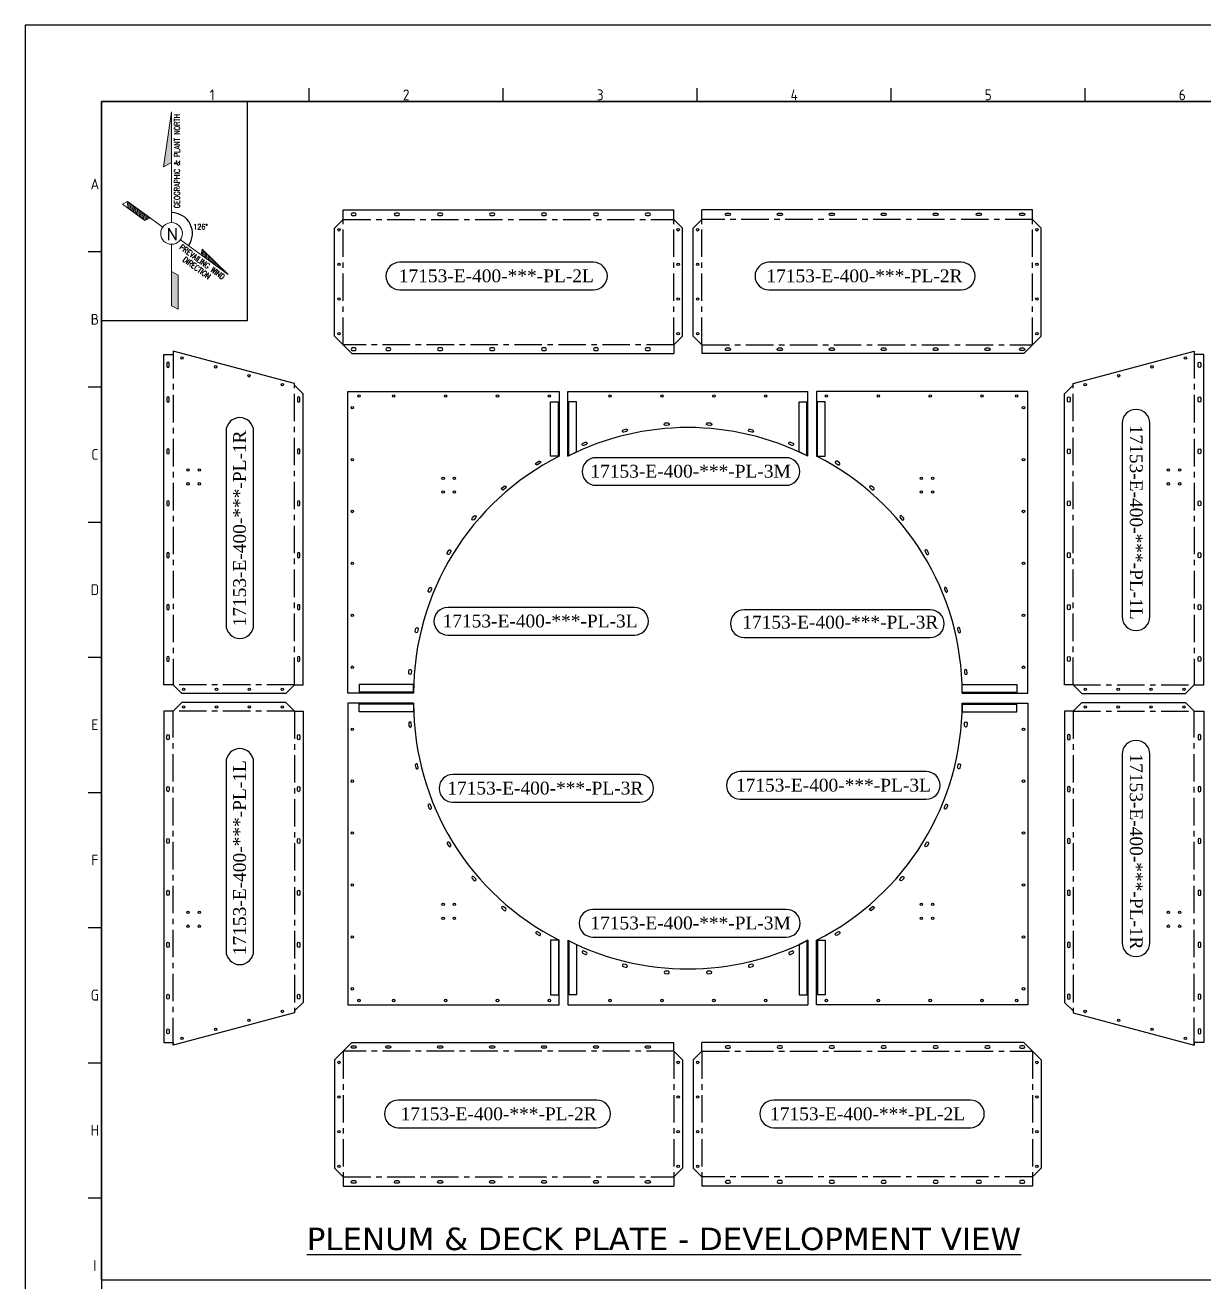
# Model space of a CAD drawing. Header units: millimetres. Extents: x 517777 to 536338, y -327622 to -292910.
# Drawn here: x 517777 to 524593, y -300178 to -292910 of the extents above; entities that cross this region are included whole.
import ezdxf
from ezdxf.enums import TextEntityAlignment as Align

# ---------------------------------------------------------------- set-up
doc = ezdxf.new("R2010")
doc.units = ezdxf.units.MM
doc.linetypes.add('CENTER', pattern=[50.8, 31.75, -6.35, 6.35, -6.35])
for name, color, linetype in [('2', 3, 'CENTER'), ('3-TEXT', 7, 'Continuous'), ('5', 8, 'Continuous'), ('Border', 7, 'Continuous'), ('CADRE', 5, 'Continuous'), ('Comment', 1, 'Continuous'), ('xref-1$0$FILL', 1, 'Continuous')]:
    doc.layers.add(name, color=color, linetype=linetype)
doc.styles.add('ISO Proportional', font='isocp.shx')
doc.styles.add('ROMANS', font='ROMANS.shx', dxfattribs={"width": 0.9})
doc.styles.add('ROMANT', font='romant', dxfattribs={"height": 400})
doc.styles.add('style7', font='times.ttf', dxfattribs={"height": 24})
doc.styles.add('ver', font='verdana.ttf')

# ---------------------------------------------------------------- blocks, each defined once
blk = doc.blocks.new('KADR')
at = {"layer": 'CADRE', "color": 2}
for p, q in [((222188.2, 8136.1), (222188.2, 8233.3)), ((223583.6, 8136.1), (223583.6, 8233.3)), ((224978.9, 8136.1), (224978.9, 8233.3)), ((226374.3, 8136.1), (226374.3, 8233.3)), ((227769.7, 8136.1), (227769.7, 8233.3)), ((220598.3, 7056.8), (220695.6, 7056.8)), ((220598.3, 6084.4), (220695.6, 6084.4)), ((220598.3, 5112), (220695.6, 5112)), ((220598.3, 4139.6), (220695.6, 4139.6)), ((220598.3, 3167.2), (220695.6, 3167.2)), ((220598.3, 2194.8), (220695.6, 2194.8)), ((220598.3, 1222.5), (220695.6, 1222.5)), ((220598.3, 250.1), (220695.6, 250.1))]:
    blk.add_line(p, q, dxfattribs=at)
at = {"layer": 'CADRE', "color": 1}
blk.add_lwpolyline([(220145.5, -7651), (243248.6, -7651), (243248.6, 8686.2), (220145.5, 8686.2)], close=True, dxfattribs=at)
at = {"layer": 'CADRE'}
blk.add_lwpolyline([(220695.6, -7100.9), (242698.5, -7100.9), (242698.5, 8136.1), (220695.6, 8136.1)], close=True, dxfattribs=at)
at = {"layer": 'CADRE', "color": 2, "style": 'ISO Proportional'}
for s, p in [('1', (221490.5, 8184.7)), ('2', (222885.9, 8184.7)), ('3', (224281.2, 8184.7)), ('4', (225676.6, 8184.7)), ('5', (227072, 8184.7)), ('6', (228467.4, 8184.7)), ('A', (220647, 7543)), ('B', (220647, 6570.6)), ('C', (220647, 5598.2)), ('D', (220647, 4625.8)), ('E', (220647, 3653.4)), ('F', (220647, 2681)), ('G', (220647, 1708.6)), ('H', (220647, 736.3)), ('I', (220647, -236.1))]:
    blk.add_text(s, height=77.8, dxfattribs=at).set_placement(p, align=Align.MIDDLE)
blk = doc.blocks.new('EREFF')
at = {"layer": 'Border'}
for points in [[(518903, -288110), (518737, -289245), (518904, -289156)], [(519037, -291479), (518903, -291408), (518903, -292113), (519037, -292183)]]:
    blk.add_hatch(color=1, dxfattribs=at).paths.add_polyline_path(points)
at = {"layer": 'Border', "color": 1, "linetype": 'Continuous', "lineweight": 0}
for p, q in [((518737, -289245), (518903, -288110)), ((518903, -289156), (518736, -289245)), ((518903, -291408), (519037, -291479)), ((519037, -291479), (519037, -292183)), ((519037, -292183), (518903, -292113))]:
    blk.add_line(p, q, dxfattribs=at)
at = {"layer": 'Border', "color": 3, "linetype": 'Continuous', "lineweight": 0}
for p, q in [((518903, -290398), (518903, -288110)), ((517888, -290018), (517997, -289964)), ((517888, -290018), (517997, -289964)), ((518350, -290354), (517888, -290018)), ((518350, -290354), (517888, -290018)), ((517986, -289970), (518007, -290105)), ((517997, -289964), (518722, -290490)), ((517997, -289964), (518459, -290299)), ((518013, -289976), (518037, -290127)), ((518043, -289997), (518067, -290148)), ((518073, -290019), (518097, -290170)), ((518103, -290040), (518126, -290191)), ((518132, -290062), (518156, -290213)), ((518162, -290084), (518186, -290235)), ((518192, -290105), (518216, -290256)), ((518221, -290127), (518245, -290278)), ((518251, -290148), (518275, -290299)), ((518281, -290170), (518305, -290321)), ((518311, -290192), (518334, -290343)), ((518340, -290213), (518362, -290348)), ((518459, -290299), (518350, -290354)), ((518459, -290299), (518350, -290354)), ((518370, -290235), (518386, -290336)), ((518400, -290256), (518410, -290324)), ((518429, -290278), (518435, -290311)), ((518459, -290299), (518459, -290299)), ((518903, -292113), (518903, -290846)), ((519084, -290753), (520068, -291468)), ((519536, -290948), (519513, -291065)), ((519532, -290971), (519551, -291093)), ((519536, -290948), (520068, -291468)), ((520068, -291468), (519536, -290948)), ((519558, -290969), (519581, -291114)), ((519514, -291066), (520068, -291468)), ((519517, -291046), (519521, -291071)), ((519589, -291000), (519611, -291136)), ((519620, -291030), (519640, -291158)), ((519651, -291061), (519670, -291179)), ((519682, -291091), (519700, -291201)), ((519714, -291122), (519730, -291222)), ((519745, -291152), (519759, -291244)), ((519776, -291182), (519789, -291266)), ((519807, -291213), (519819, -291287)), ((519838, -291243), (519848, -291309)), ((518903, -291408), (519037, -291479)), ((519037, -291479), (519037, -292183)), ((519869, -291274), (519878, -291330)), ((519900, -291304), (519908, -291352)), ((519931, -291335), (519938, -291374)), ((519963, -291365), (519967, -291395)), ((519994, -291396), (519997, -291417)), ((520025, -291426), (520027, -291438)), ((520056, -291456), (520056, -291460)), ((519037, -292183), (518903, -292113))]:
    blk.add_line(p, q, dxfattribs=at)
blk.add_ellipse((518903, -290622), major_axis=(-158, -158), ratio=1, start_param=3.926991, end_param=10.210176, dxfattribs=at)
at = {"layer": 'xref-1$0$FILL', "color": 2, "ltscale": 10}
blk.add_arc((518903, -290622), 431, 323.9925, 90, dxfattribs=at)
at = {"layer": 'Border', "color": 2, "style": 'ROMANS', "width": 0.8}
for s, height, rotation, p in [('GEOGRAPHIC & PLANT NORTH', 115.62, 90, (519017, -289127)), ('PREVAILING WIND', 115.62, 324, (519535, -291210)), ('DIRECTION', 115.6, 324, (519423, -291332))]:
    blk.add_text(s, height=height, rotation=rotation, dxfattribs=at).set_placement(p, align=Align.MIDDLE)
blk.add_text('126%%D', height=115.6, dxfattribs=at).set_placement((519501, -290485), align=Align.MIDDLE)
at = {"layer": 'Border', "color": 3, "linetype": 'Continuous', "lineweight": 0, "style": 'ROMANT'}
blk.add_text('N', height=246, rotation=180.0332, dxfattribs=at).set_placement((519038, -290512))

msp = doc.modelspace()

# ---------------------------------------------------------------- linework, layer by layer
for points in [[(519683.36, -294009.32, 1), (519683.36, -293995.32), (519667.36, -293995.32, 1), (519667.36, -294009.32)], [(519933.36, -294009.32, 1), (519933.36, -293995.32), (519917.36, -293995.32, 1), (519917.36, -294009.32)], [(520183.36, -294009.32, 1), (520183.36, -293995.32), (520167.36, -293995.32, 1), (520167.36, -294009.32)], [(520483.36, -294009.32, 1), (520483.36, -293995.32), (520467.36, -293995.32, 1), (520467.36, -294009.32)], [(520783.36, -294009.32, 1), (520783.36, -293995.32), (520767.36, -293995.32, 1), (520767.36, -294009.32)], [(521083.36, -294009.32, 1), (521083.36, -293995.32), (521067.36, -293995.32, 1), (521067.36, -294009.32)], [(521383.36, -294009.32, 1), (521383.36, -293995.32), (521367.36, -293995.32, 1), (521367.36, -294009.32)], [(521829.92, -294009.32, -1), (521829.92, -293995.32), (521845.92, -293995.32, -1), (521845.92, -294009.32)], [(522129.92, -294009.32, -1), (522129.92, -293995.32), (522145.92, -293995.32, -1), (522145.92, -294009.32)], [(522429.92, -294009.32, -1), (522429.92, -293995.32), (522445.92, -293995.32, -1), (522445.92, -294009.32)], [(522729.92, -294009.32, -1), (522729.92, -293995.32), (522745.92, -293995.32, -1), (522745.92, -294009.32)], [(523029.92, -294009.32, -1), (523029.92, -293995.32), (523045.92, -293995.32, -1), (523045.92, -294009.32)], [(523279.92, -294009.32, -1), (523279.92, -293995.32), (523295.92, -293995.32, -1), (523295.92, -294009.32)], [(523529.92, -294009.32, -1), (523529.92, -293995.32), (523545.92, -293995.32, -1), (523545.92, -294009.32)], [(519683.36, -294789.32, 1), (519683.36, -294775.32), (519667.36, -294775.32, 1), (519667.36, -294789.32)], [(519883.36, -294789.32, 1), (519883.36, -294775.32), (519867.36, -294775.32, 1), (519867.36, -294789.32)], [(520183.36, -294789.32, 1), (520183.36, -294775.32), (520167.36, -294775.32, 1), (520167.36, -294789.32)], [(520483.36, -294789.32, 1), (520483.36, -294775.32), (520467.36, -294775.32, 1), (520467.36, -294789.32)], [(520783.36, -294789.32, 1), (520783.36, -294775.32), (520767.36, -294775.32, 1), (520767.36, -294789.32)], [(521083.36, -294789.32, 1), (521083.36, -294775.32), (521067.36, -294775.32, 1), (521067.36, -294789.32)], [(521383.36, -294789.32, 1), (521383.36, -294775.32), (521367.36, -294775.32, 1), (521367.36, -294789.32)], [(521829.92, -294789.32, -1), (521829.92, -294775.32), (521845.92, -294775.32, -1), (521845.92, -294789.32)], [(522129.92, -294789.32, -1), (522129.92, -294775.32), (522145.92, -294775.32, -1), (522145.92, -294789.32)], [(522429.92, -294789.32, -1), (522429.92, -294775.32), (522445.92, -294775.32, -1), (522445.92, -294789.32)], [(522729.92, -294789.32, -1), (522729.92, -294775.32), (522745.92, -294775.32, -1), (522745.92, -294789.32)], [(523029.92, -294789.32, -1), (523029.92, -294775.32), (523045.92, -294775.32, -1), (523045.92, -294789.32)], [(523329.92, -294789.32, -1), (523329.92, -294775.32), (523345.92, -294775.32, -1), (523345.92, -294789.32)], [(523529.92, -294789.32, -1), (523529.92, -294775.32), (523545.92, -294775.32, -1), (523545.92, -294789.32)], [(518610.04, -294864.98, 1), (518596.04, -294864.98), (518596.04, -294880.98, 1), (518610.04, -294880.98)], [(524555.7, -294864.98, -1), (524569.7, -294864.98), (524569.7, -294880.98, -1), (524555.7, -294880.98)], [(518610.04, -295064.98, 1), (518596.04, -295064.98), (518596.04, -295080.98, 1), (518610.04, -295080.98)], [(519365.04, -295064.98, 1), (519351.04, -295064.98), (519351.04, -295080.98, 1), (519365.04, -295080.98)], [(523800.7, -295064.98, -1), (523814.7, -295064.98), (523814.7, -295080.98, -1), (523800.7, -295080.98)], [(524555.7, -295064.98, -1), (524569.7, -295064.98), (524569.7, -295080.98, -1), (524555.7, -295080.98)], [(521476.82, -295222.58, -1), (521475.72, -295208.62), (521491.67, -295207.37, -1), (521492.77, -295221.33)], [(521720.51, -295221.33, -1), (521721.61, -295207.37), (521737.56, -295208.62, -1), (521736.46, -295222.58)], [(521236.32, -295261.94, -1), (521233.05, -295248.33), (521248.61, -295244.6, -1), (521251.88, -295258.21)], [(521961.4, -295258.21, -1), (521964.67, -295244.6), (521980.23, -295248.33, -1), (521976.96, -295261.94)], [(518610.04, -295364.98, 1), (518596.04, -295364.98), (518596.04, -295380.98, 1), (518610.04, -295380.98)], [(519365.04, -295364.98, 1), (519351.04, -295364.98), (519351.04, -295380.98, 1), (519365.04, -295380.98)], [(521004.94, -295338.44, -1), (520999.58, -295325.51), (521014.36, -295319.39, -1), (521019.72, -295332.32)], [(522193.55, -295332.32, -1), (522198.91, -295319.39), (522213.69, -295325.51, -1), (522208.34, -295338.44)], [(523800.7, -295364.98, -1), (523814.7, -295364.98), (523814.7, -295380.98, -1), (523800.7, -295380.98)], [(524555.7, -295364.98, -1), (524569.7, -295364.98), (524569.7, -295380.98, -1), (524555.7, -295380.98)], [(520738.38, -295450.2, -1), (520731.06, -295438.26), (520744.7, -295429.9, -1), (520752.02, -295441.84)], [(522474.9, -295450.2, 1), (522482.22, -295438.26), (522468.57, -295429.9, 1), (522461.26, -295441.84)], [(520541.96, -295594.45, -1), (520532.87, -295583.81), (520545.04, -295573.41, -1), (520554.13, -295584.06)], [(522671.31, -295594.45, 1), (522680.41, -295583.81), (522668.24, -295573.41, 1), (522659.15, -295584.06)], [(518610.04, -295664.98, 1), (518596.04, -295664.98), (518596.04, -295680.98, 1), (518610.04, -295680.98)], [(519365.04, -295664.98, 1), (519351.04, -295664.98), (519351.04, -295680.98, 1), (519365.04, -295680.98)], [(523800.7, -295664.98, -1), (523814.7, -295664.98), (523814.7, -295680.98, -1), (523800.7, -295680.98)], [(524555.7, -295664.98, -1), (524569.7, -295664.98), (524569.7, -295680.98, -1), (524555.7, -295680.98)], [(520370.53, -295767.66, -1), (520359.89, -295758.56), (520370.28, -295746.4, -1), (520380.92, -295755.49)], [(522842.74, -295767.66, 1), (522853.39, -295758.56), (522843, -295746.4, 1), (522832.35, -295755.49)], [(518610.04, -295964.98, 1), (518596.04, -295964.98), (518596.04, -295980.98, 1), (518610.04, -295980.98)], [(519365.04, -295964.98, 1), (519351.04, -295964.98), (519351.04, -295980.98, 1), (519365.04, -295980.98)], [(520228.31, -295965.55, -1), (520216.37, -295958.23), (520224.73, -295944.59, -1), (520236.67, -295951.9)], [(522984.97, -295965.55, 1), (522996.91, -295958.23), (522988.55, -295944.59, 1), (522976.61, -295951.9)], [(523800.7, -295964.98, -1), (523814.7, -295964.98), (523814.7, -295980.98, -1), (523800.7, -295980.98)], [(524555.7, -295964.98, -1), (524569.7, -295964.98), (524569.7, -295980.98, -1), (524555.7, -295980.98)], [(520118.79, -296183.25, -1), (520105.86, -296177.89), (520111.98, -296163.11, -1), (520124.92, -296168.47)], [(523094.49, -296183.25, 1), (523107.42, -296177.89), (523101.3, -296163.11, 1), (523088.36, -296168.47)], [(518610.04, -296264.98, 1), (518596.04, -296264.98), (518596.04, -296280.98, 1), (518610.04, -296280.98)], [(519365.04, -296264.98, 1), (519351.04, -296264.98), (519351.04, -296280.98, 1), (519365.04, -296280.98)], [(523800.7, -296264.98, -1), (523814.7, -296264.98), (523814.7, -296280.98, -1), (523800.7, -296280.98)], [(524555.7, -296264.98, -1), (524569.7, -296264.98), (524569.7, -296280.98, -1), (524555.7, -296280.98)], [(520044.68, -296415.4, -1), (520031.07, -296412.14), (520034.8, -296396.58, -1), (520048.42, -296399.85)], [(523168.6, -296415.4, 1), (523182.21, -296412.14), (523178.47, -296396.58, 1), (523164.86, -296399.85)], [(518610.04, -296564.98, 1), (518596.04, -296564.98), (518596.04, -296580.98, 1), (518610.04, -296580.98)], [(519365.04, -296564.98, 1), (519351.04, -296564.98), (519351.04, -296580.98, 1), (519365.04, -296580.98)], [(523800.7, -296564.98, -1), (523814.7, -296564.98), (523814.7, -296580.98, -1), (523800.7, -296580.98)], [(524555.7, -296564.98, -1), (524569.7, -296564.98), (524569.7, -296580.98, -1), (524555.7, -296580.98)], [(520007.8, -296656.29, -1), (519993.84, -296655.2), (519995.1, -296639.25, -1), (520009.05, -296640.34)], [(523205.48, -296656.29, 1), (523219.44, -296655.2), (523218.18, -296639.25, 1), (523204.22, -296640.34)], [(520007.8, -296942.71, 1), (519993.84, -296943.81), (519995.1, -296959.76, 1), (520009.05, -296958.66)], [(523205.48, -296942.71, -1), (523219.44, -296943.81), (523218.18, -296959.76, -1), (523204.22, -296958.66)], [(518610.04, -297032.5, -1), (518596.04, -297032.5), (518596.04, -297016.5, -1), (518610.04, -297016.5)], [(519365.04, -297032.5, -1), (519351.04, -297032.5), (519351.04, -297016.5, -1), (519365.04, -297016.5)], [(523800.7, -297032.5, 1), (523814.7, -297032.5), (523814.7, -297016.5, 1), (523800.7, -297016.5)], [(524555.7, -297032.5, 1), (524569.7, -297032.5), (524569.7, -297016.5, 1), (524555.7, -297016.5)], [(520044.68, -297183.6, 1), (520031.07, -297186.87), (520034.8, -297202.43, 1), (520048.42, -297199.16)], [(523168.6, -297183.6, -1), (523182.21, -297186.87), (523178.47, -297202.43, -1), (523164.86, -297199.16)], [(518610.04, -297332.5, -1), (518596.04, -297332.5), (518596.04, -297316.5, -1), (518610.04, -297316.5)], [(519365.04, -297332.5, -1), (519351.04, -297332.5), (519351.04, -297316.5, -1), (519365.04, -297316.5)], [(523800.7, -297332.5, 1), (523814.7, -297332.5), (523814.7, -297316.5, 1), (523800.7, -297316.5)], [(524555.7, -297332.5, 1), (524569.7, -297332.5), (524569.7, -297316.5, 1), (524555.7, -297316.5)], [(520118.79, -297415.76, 1), (520105.86, -297421.12), (520111.98, -297435.9, 1), (520124.92, -297430.54)], [(523094.49, -297415.76, -1), (523107.42, -297421.12), (523101.3, -297435.9, -1), (523088.36, -297430.54)], [(518610.04, -297632.5, -1), (518596.04, -297632.5), (518596.04, -297616.5, -1), (518610.04, -297616.5)], [(519365.04, -297632.5, -1), (519351.04, -297632.5), (519351.04, -297616.5, -1), (519365.04, -297616.5)], [(520228.31, -297633.46, 1), (520216.37, -297640.78), (520224.73, -297654.42, 1), (520236.67, -297647.1)], [(522984.97, -297633.46, -1), (522996.91, -297640.78), (522988.55, -297654.42, -1), (522976.61, -297647.1)], [(523800.7, -297632.5, 1), (523814.7, -297632.5), (523814.7, -297616.5, 1), (523800.7, -297616.5)], [(524555.7, -297632.5, 1), (524569.7, -297632.5), (524569.7, -297616.5, 1), (524555.7, -297616.5)], [(520370.53, -297831.35, 1), (520359.89, -297840.44), (520370.28, -297852.61, 1), (520380.92, -297843.52)], [(522842.74, -297831.35, -1), (522853.39, -297840.44), (522843, -297852.61, -1), (522832.35, -297843.52)], [(518610.04, -297932.5, -1), (518596.04, -297932.5), (518596.04, -297916.5, -1), (518610.04, -297916.5)], [(519365.04, -297932.5, -1), (519351.04, -297932.5), (519351.04, -297916.5, -1), (519365.04, -297916.5)], [(523800.7, -297932.5, 1), (523814.7, -297932.5), (523814.7, -297916.5, 1), (523800.7, -297916.5)], [(524555.7, -297932.5, 1), (524569.7, -297932.5), (524569.7, -297916.5, 1), (524555.7, -297916.5)], [(520541.96, -298004.56, 1), (520532.87, -298015.2), (520545.04, -298025.59, 1), (520554.13, -298014.95)], [(522671.31, -298004.56, -1), (522680.41, -298015.2), (522668.24, -298025.59, -1), (522659.15, -298014.95)], [(520738.38, -298148.81, 1), (520731.06, -298160.75), (520744.7, -298169.11, 1), (520752.02, -298157.17)], [(522474.9, -298148.81, -1), (522482.22, -298160.75), (522468.57, -298169.11, -1), (522461.26, -298157.17)], [(518610.04, -298232.5, -1), (518596.04, -298232.5), (518596.04, -298216.5, -1), (518610.04, -298216.5)], [(519365.04, -298232.5, -1), (519351.04, -298232.5), (519351.04, -298216.5, -1), (519365.04, -298216.5)], [(523800.7, -298232.5, 1), (523814.7, -298232.5), (523814.7, -298216.5, 1), (523800.7, -298216.5)], [(524555.7, -298232.5, 1), (524569.7, -298232.5), (524569.7, -298216.5, 1), (524555.7, -298216.5)], [(521004.94, -298260.56, 1), (520999.58, -298273.5), (521014.36, -298279.62, 1), (521019.72, -298266.69)], [(522193.55, -298266.69, 1), (522198.91, -298279.62), (522213.69, -298273.5, 1), (522208.34, -298260.56)], [(521236.32, -298337.06, 1), (521233.05, -298350.68), (521248.61, -298354.41, 1), (521251.88, -298340.8)], [(521961.4, -298340.8, 1), (521964.67, -298354.41), (521980.23, -298350.68, 1), (521976.96, -298337.06)], [(521476.82, -298376.43, 1), (521475.72, -298390.38), (521491.67, -298391.64, 1), (521492.77, -298377.68)], [(521720.51, -298377.68, 1), (521721.61, -298391.64), (521737.56, -298390.38, 1), (521736.46, -298376.43)], [(518610.04, -298532.5, -1), (518596.04, -298532.5), (518596.04, -298516.5, -1), (518610.04, -298516.5)], [(519365.04, -298532.5, -1), (519351.04, -298532.5), (519351.04, -298516.5, -1), (519365.04, -298516.5)], [(523800.7, -298532.5, 1), (523814.7, -298532.5), (523814.7, -298516.5, 1), (523800.7, -298516.5)], [(524555.7, -298532.5, 1), (524569.7, -298532.5), (524569.7, -298516.5, 1), (524555.7, -298516.5)], [(518610.04, -298732.5, -1), (518596.04, -298732.5), (518596.04, -298716.5, -1), (518610.04, -298716.5)], [(524555.7, -298732.5, 1), (524569.7, -298732.5), (524569.7, -298716.5, 1), (524555.7, -298716.5)], [(519683.36, -298807.49, -1), (519683.36, -298821.49), (519667.36, -298821.49, -1), (519667.36, -298807.49)], [(519883.36, -298807.49, -1), (519883.36, -298821.49), (519867.36, -298821.49, -1), (519867.36, -298807.49)], [(520183.36, -298807.49, -1), (520183.36, -298821.49), (520167.36, -298821.49, -1), (520167.36, -298807.49)], [(520483.36, -298807.49, -1), (520483.36, -298821.49), (520467.36, -298821.49, -1), (520467.36, -298807.49)], [(520783.36, -298807.49, -1), (520783.36, -298821.49), (520767.36, -298821.49, -1), (520767.36, -298807.49)], [(521083.36, -298807.49, -1), (521083.36, -298821.49), (521067.36, -298821.49, -1), (521067.36, -298807.49)], [(521383.36, -298807.49, -1), (521383.36, -298821.49), (521367.36, -298821.49, -1), (521367.36, -298807.49)], [(521829.92, -298807.49, 1), (521829.92, -298821.49), (521845.92, -298821.49, 1), (521845.92, -298807.49)], [(522129.92, -298807.49, 1), (522129.92, -298821.49), (522145.92, -298821.49, 1), (522145.92, -298807.49)], [(522429.92, -298807.49, 1), (522429.92, -298821.49), (522445.92, -298821.49, 1), (522445.92, -298807.49)], [(522729.92, -298807.49, 1), (522729.92, -298821.49), (522745.92, -298821.49, 1), (522745.92, -298807.49)], [(523029.92, -298807.49, 1), (523029.92, -298821.49), (523045.92, -298821.49, 1), (523045.92, -298807.49)], [(523329.92, -298807.49, 1), (523329.92, -298821.49), (523345.92, -298821.49, 1), (523345.92, -298807.49)], [(523529.92, -298807.49, 1), (523529.92, -298821.49), (523545.92, -298821.49, 1), (523545.92, -298807.49)], [(519683.36, -299587.49, -1), (519683.36, -299601.49), (519667.36, -299601.49, -1), (519667.36, -299587.49)], [(519933.36, -299587.49, -1), (519933.36, -299601.49), (519917.36, -299601.49, -1), (519917.36, -299587.49)], [(520183.36, -299587.49, -1), (520183.36, -299601.49), (520167.36, -299601.49, -1), (520167.36, -299587.49)], [(520483.36, -299587.49, -1), (520483.36, -299601.49), (520467.36, -299601.49, -1), (520467.36, -299587.49)], [(520783.36, -299587.49, -1), (520783.36, -299601.49), (520767.36, -299601.49, -1), (520767.36, -299587.49)], [(521083.36, -299587.49, -1), (521083.36, -299601.49), (521067.36, -299601.49, -1), (521067.36, -299587.49)], [(521383.36, -299587.49, -1), (521383.36, -299601.49), (521367.36, -299601.49, -1), (521367.36, -299587.49)], [(521829.92, -299587.49, 1), (521829.92, -299601.49), (521845.92, -299601.49, 1), (521845.92, -299587.49)], [(522129.92, -299587.49, 1), (522129.92, -299601.49), (522145.92, -299601.49, 1), (522145.92, -299587.49)], [(522429.92, -299587.49, 1), (522429.92, -299601.49), (522445.92, -299601.49, 1), (522445.92, -299587.49)], [(522729.92, -299587.49, 1), (522729.92, -299601.49), (522745.92, -299601.49, 1), (522745.92, -299587.49)], [(523029.92, -299587.49, 1), (523029.92, -299601.49), (523045.92, -299601.49, 1), (523045.92, -299587.49)], [(523279.92, -299587.49, 1), (523279.92, -299601.49), (523295.92, -299601.49, 1), (523295.92, -299587.49)], [(523529.92, -299587.49, 1), (523529.92, -299601.49), (523545.92, -299601.49, 1), (523545.92, -299587.49)]]:
    msp.add_lwpolyline(points, format="xyb", close=True)
for centre in [(518718.04, -295480.48), (518783.04, -295480.48), (520192.64, -295528), (520257.64, -295528), (522955.64, -295528), (523020.64, -295528), (524382.7, -295480.48), (524447.7, -295480.48), (518718.04, -295560.48), (518783.04, -295560.48), (520192.64, -295608), (520257.64, -295608), (522955.64, -295608), (523020.64, -295608), (524382.7, -295560.48), (524447.7, -295560.48), (520192.64, -297991), (520257.64, -297991), (522955.64, -297991), (523020.64, -297991), (518718.04, -298037), (518783.04, -298037), (520192.64, -298071), (520257.64, -298071), (522955.64, -298071), (523020.64, -298071), (524382.7, -298037), (524447.7, -298037), (518718.04, -298117), (518783.04, -298117), (524382.7, -298117), (524447.7, -298117)]:
    msp.add_circle(centre, 7)
at = {"layer": '2', "color": 3, "ltscale": 5}
for p, q in [((519615.36, -294757.32), (519615.36, -294032.32)), ((519615.36, -294032.32), (521525.36, -294032.32)), ((519615.36, -294032.32), (521525.36, -294032.32)), ((521525.36, -294757.32), (521525.36, -294032.32)), ((523597.92, -294032.32), (521687.92, -294032.32)), ((521687.92, -294757.32), (521687.92, -294032.32)), ((523597.92, -294032.32), (521687.92, -294032.32)), ((523597.92, -294757.32), (523597.92, -294032.32)), ((518633.04, -294792.91), (518633.04, -296722.98)), ((524532.7, -294792.91), (524532.7, -296722.98)), ((519333.04, -296722.98), (519333.04, -294990.48)), ((523832.7, -296722.98), (523832.7, -294990.48)), ((519333.04, -296722.98), (518633.04, -296722.98)), ((523832.7, -296722.98), (524532.7, -296722.98)), ((518633.04, -298804.57), (518633.04, -296874.5)), ((519333.04, -296874.5), (518633.04, -296874.5)), ((519333.04, -296874.5), (519333.04, -298607)), ((523832.7, -296874.5), (523832.7, -298607)), ((523832.7, -296874.5), (524532.7, -296874.5)), ((524532.7, -298804.57), (524532.7, -296874.5)), ((519615.36, -298839.49), (519615.36, -299564.49)), ((521525.36, -298839.49), (521525.36, -299564.49)), ((521687.92, -298839.49), (521687.92, -299564.49)), ((523597.92, -298839.49), (523597.92, -299564.49)), ((519615.36, -299564.49), (521525.36, -299564.49)), ((519615.36, -299564.49), (521525.36, -299564.49)), ((523597.92, -299564.49), (521687.92, -299564.49)), ((523597.92, -299564.49), (521687.92, -299564.49))]:
    msp.add_line(p, q, dxfattribs=at)
for points in [[(521525.36, -294757.32), (519615.36, -294757.32)], [(521687.92, -294757.32), (523597.92, -294757.32)], [(521525.36, -298839.49), (519615.36, -298839.49)], [(521687.92, -298839.49), (523597.92, -298839.49)]]:
    msp.add_lwpolyline(points, dxfattribs=at)
at = {"layer": '3-TEXT', "color": 2}
msp.add_lwpolyline([(518219.28, -293351.55), (524856.38, -293351.55), (524856.38, -300163.2), (518219.28, -300163.2)], close=True, dxfattribs=at)
at = {"layer": '5', "color": 2}
msp.add_lwpolyline([(518219.28, -293351.55), (519059.49, -293351.55), (519059.49, -294617.67), (518219.28, -294617.67)], close=True, dxfattribs=at)
at = {"layer": '5', "color": 6}
for points in [[(519941.67, -294439.84), (521061.29, -294439.84, 1), (521061.29, -294280.14), (519941.67, -294280.14, 1)], [(522074.36, -294439.84), (523186.04, -294439.84, 1), (523186.04, -294280.14), (522074.36, -294280.14, 1)], [(524116.08, -295210.34), (524116.08, -296328, 1), (524275.78, -296328), (524275.78, -295210.34, 1)], [(519097.55, -296375.06), (519097.55, -295257.4, 1), (518937.85, -295257.4), (518937.85, -296375.06, 1)], [(521075.74, -295568.98), (522173.25, -295568.98, 1), (522173.25, -295409.29), (521075.74, -295409.29, 1)], [(520219.01, -296434.31), (521298.52, -296434.31, 1), (521298.52, -296274.61), (520219.01, -296274.61, 1)], [(521932.32, -296448.15), (523007.04, -296448.15, 1), (523007.04, -296288.46), (521932.32, -296288.46, 1)], [(524116.08, -297123.25), (524116.08, -298212.31, 1), (524275.78, -298212.31), (524275.78, -297123.25, 1)], [(519097.55, -298259.36), (519097.55, -297170.3, 1), (518937.85, -297170.3), (518937.85, -298259.36, 1)], [(520249.16, -297400.17), (521328.68, -297400.17, 1), (521328.68, -297240.47), (520249.16, -297240.47, 1)], [(521909.08, -297383.12), (522983.8, -297383.12, 1), (522983.8, -297223.42), (521909.08, -297223.42, 1)], [(521057.99, -298179.75), (522175.25, -298179.75, 1), (522175.25, -298020.05), (521057.99, -298020.05, 1)], [(521080.24, -299121.69), (519933.41, -299121.69, 1), (519933.41, -299281.39), (521080.24, -299281.39, 1)], [(523239.45, -299121.69), (522102.53, -299121.69, 1), (522102.53, -299281.39), (523239.45, -299281.39, 1)]]:
    msp.add_lwpolyline(points, format="xyb", close=True, dxfattribs=at)
at = {"layer": 'Comment', "color": 0}
for p, q in [((519615.36, -294032.32), (519615.36, -293977.32)), ((519615.36, -293977.32), (521525.36, -293977.32)), ((521525.36, -294032.32), (521525.36, -293977.32)), ((523597.92, -293977.32), (521687.92, -293977.32)), ((521687.92, -294032.32), (521687.92, -293977.32)), ((523597.92, -294032.32), (523597.92, -293977.32)), ((519615.36, -294032.32), (519565.36, -294082.32)), ((521525.36, -294032.32), (521575.36, -294082.32)), ((521687.92, -294032.32), (521637.92, -294082.32)), ((523597.92, -294032.32), (523647.92, -294082.32)), ((519565.36, -294707.32), (519565.36, -294082.32)), ((521575.36, -294707.32), (521575.36, -294082.32)), ((521637.92, -294707.32), (521637.92, -294082.32)), ((523647.92, -294707.32), (523647.92, -294082.32)), ((519615.36, -294757.32), (519565.36, -294707.32)), ((521525.36, -294757.32), (521575.36, -294707.32)), ((521687.92, -294757.32), (521637.92, -294707.32)), ((523597.92, -294757.32), (523647.92, -294707.32)), ((518633.04, -294792.91), (518633.04, -294812.41)), ((519333.04, -294980.48), (518633.04, -294792.91)), ((519615.36, -294757.32), (519665.36, -294807.32)), ((519665.36, -294807.32), (521525.36, -294807.32)), ((521525.36, -294757.32), (521525.36, -294807.32)), ((521687.92, -294757.32), (521687.92, -294807.32)), ((523547.92, -294807.32), (521687.92, -294807.32)), ((523597.92, -294757.32), (523547.92, -294807.32)), ((523832.7, -294980.48), (524532.7, -294792.91)), ((524532.7, -294792.91), (524532.7, -294812.41)), ((518578.04, -294812.41), (518633.04, -294812.41)), ((518578.04, -296722.98), (518578.04, -294812.41)), ((524587.7, -294812.41), (524532.7, -294812.41)), ((524587.7, -296722.98), (524587.7, -294812.41)), ((519333.04, -294990.48), (519333.04, -294980.48)), ((519333.04, -294990.48), (519383.04, -295040.48)), ((523832.7, -294990.48), (523782.7, -295040.48)), ((523832.7, -294990.48), (523832.7, -294980.48)), ((519383.04, -296722.98), (519383.04, -295040.48)), ((520813.64, -295400.5), (520813.64, -295085.66)), ((520813.64, -295085.66), (520863.64, -295085.66)), ((520858.64, -295400.5), (520858.64, -295085.66)), ((520863.64, -295027.66), (520863.64, -295400.5)), ((520913.64, -295400.5), (520913.64, -295027.66)), ((520963.64, -295085.66), (520913.64, -295085.66)), ((520918.64, -295398.09), (520918.64, -295085.66)), ((520963.64, -295376.33), (520963.64, -295085.66)), ((522249.64, -295376.33), (522249.64, -295085.66)), ((522249.64, -295085.66), (522299.64, -295085.66)), ((522294.64, -295398.09), (522294.64, -295085.66)), ((522299.64, -295400.5), (522299.64, -295027.66)), ((522349.64, -295027.66), (522349.64, -295400.5)), ((522399.64, -295085.66), (522349.64, -295085.66)), ((522354.64, -295400.5), (522354.64, -295085.66)), ((522399.64, -295400.5), (522399.64, -295085.66)), ((523782.7, -296722.98), (523782.7, -295040.48)), ((520913.64, -295400.5), (520963.64, -295376.33)), ((522299.64, -295400.5), (522249.64, -295376.33)), ((520863.64, -295400.5), (520813.64, -295400.5)), ((522349.64, -295400.5), (522399.64, -295400.5)), ((518633.04, -296722.98), (518578.04, -296722.98)), ((518633.04, -296722.98), (518683.04, -296772.98)), ((519333.04, -296722.98), (519283.04, -296772.98)), ((519333.04, -296722.98), (519383.04, -296722.98)), ((520021.64, -296720.17), (519706.64, -296720.17)), ((519706.64, -296720.17), (519706.64, -296770.17)), ((520021.64, -296765.17), (519706.64, -296765.17)), ((520021.64, -296770.17), (520021.64, -296720.17)), ((523191.64, -296770.17), (523191.64, -296720.17)), ((523191.64, -296720.17), (523506.64, -296720.17)), ((523191.64, -296765.17), (523506.64, -296765.17)), ((523506.64, -296720.17), (523506.64, -296770.17)), ((523832.7, -296722.98), (523782.7, -296722.98)), ((523832.7, -296722.98), (523882.7, -296772.98)), ((524532.7, -296722.98), (524482.7, -296772.98)), ((524532.7, -296722.98), (524587.7, -296722.98)), ((518633.04, -296874.5), (518683.04, -296824.5)), ((519283.04, -296772.98), (518683.04, -296772.98)), ((519283.04, -296824.5), (518683.04, -296824.5)), ((519333.04, -296874.5), (519283.04, -296824.5)), ((520021.64, -296770.17), (519642.64, -296770.17)), ((520021.64, -296828.84), (519642.64, -296828.84)), ((519706.64, -296878.84), (519706.64, -296828.84)), ((520021.64, -296833.84), (519706.64, -296833.84)), ((520021.64, -296828.84), (520021.64, -296878.84)), ((523191.64, -296770.17), (523570.64, -296770.17)), ((523191.64, -296828.84), (523570.64, -296828.84)), ((523191.64, -296828.84), (523191.64, -296878.84)), ((523191.64, -296833.84), (523506.64, -296833.84)), ((523506.64, -296878.84), (523506.64, -296828.84)), ((523832.7, -296874.5), (523882.7, -296824.5)), ((523882.7, -296772.98), (524482.7, -296772.98)), ((523882.7, -296824.5), (524482.7, -296824.5)), ((524532.7, -296874.5), (524482.7, -296824.5)), ((518578.04, -296874.5), (518578.04, -298789.57)), ((518633.04, -296874.5), (518578.04, -296874.5)), ((519333.04, -296874.5), (519383.04, -296874.5)), ((519383.04, -296874.5), (519383.04, -298557)), ((520021.64, -296878.84), (519706.64, -296878.84)), ((523191.64, -296878.84), (523506.64, -296878.84)), ((523782.7, -296874.5), (523782.7, -298557)), ((523832.7, -296874.5), (523782.7, -296874.5)), ((524532.7, -296874.5), (524587.7, -296874.5)), ((524587.7, -296874.5), (524587.7, -298789.57)), ((520863.64, -298198.5), (520813.64, -298198.5)), ((520813.64, -298198.5), (520813.64, -298513.35)), ((520858.64, -298198.5), (520858.64, -298513.35)), ((520863.64, -298571.35), (520863.64, -298198.5)), ((520913.64, -298198.5), (520913.64, -298571.35)), ((520913.64, -298198.5), (520963.64, -298222.68)), ((520918.64, -298200.92), (520918.64, -298513.35)), ((520963.64, -298222.68), (520963.64, -298513.35)), ((522299.64, -298198.5), (522249.64, -298222.68)), ((522249.64, -298222.68), (522249.64, -298513.35)), ((522294.64, -298200.92), (522294.64, -298513.35)), ((522299.64, -298198.5), (522299.64, -298571.35)), ((522349.64, -298571.35), (522349.64, -298198.5)), ((522349.64, -298198.5), (522399.64, -298198.5)), ((522354.64, -298198.5), (522354.64, -298513.35)), ((522399.64, -298198.5), (522399.64, -298513.35)), ((520813.64, -298513.35), (520863.64, -298513.35)), ((520963.64, -298513.35), (520913.64, -298513.35)), ((522249.64, -298513.35), (522299.64, -298513.35)), ((522399.64, -298513.35), (522349.64, -298513.35)), ((519333.04, -298607), (519383.04, -298557)), ((523832.7, -298607), (523782.7, -298557)), ((519333.04, -298617), (518633.04, -298804.57)), ((519333.04, -298607), (519333.04, -298617)), ((523832.7, -298607), (523832.7, -298617)), ((523832.7, -298617), (524532.7, -298804.57)), ((518578.04, -298789.57), (518633.04, -298789.57)), ((518633.04, -298789.57), (518633.04, -298804.57)), ((519615.36, -298839.49), (519665.36, -298789.49)), ((519665.36, -298789.49), (521525.36, -298789.49)), ((521525.36, -298839.49), (521525.36, -298789.49)), ((523547.92, -298789.49), (521687.92, -298789.49)), ((521687.92, -298839.49), (521687.92, -298789.49)), ((523597.92, -298839.49), (523547.92, -298789.49)), ((524587.7, -298789.57), (524532.7, -298789.57)), ((524532.7, -298789.57), (524532.7, -298804.57)), ((519615.36, -298839.49), (519565.36, -298889.49)), ((521525.36, -298839.49), (521575.36, -298889.49)), ((521687.92, -298839.49), (521637.92, -298889.49)), ((523597.92, -298839.49), (523647.92, -298889.49)), ((519565.36, -298889.49), (519565.36, -299514.49)), ((521575.36, -298889.49), (521575.36, -299514.49)), ((521637.92, -298889.49), (521637.92, -299514.49)), ((523647.92, -298889.49), (523647.92, -299514.49)), ((519615.36, -299564.49), (519565.36, -299514.49)), ((521525.36, -299564.49), (521575.36, -299514.49)), ((521687.92, -299564.49), (521637.92, -299514.49)), ((523597.92, -299564.49), (523647.92, -299514.49)), ((519615.36, -299564.49), (519615.36, -299619.49)), ((521525.36, -299564.49), (521525.36, -299619.49)), ((521687.92, -299564.49), (521687.92, -299619.49)), ((523597.92, -299564.49), (523597.92, -299619.49)), ((519615.36, -299619.49), (521525.36, -299619.49)), ((523597.92, -299619.49), (521687.92, -299619.49))]:
    msp.add_line(p, q, dxfattribs=at)
for points in [[(519642.64, -296770.17), (519642.64, -295027.66), (520863.64, -295027.66)], [(520913.64, -295027.66), (522299.64, -295027.66)], [(523570.64, -296770.17), (523570.64, -295027.66), (522349.64, -295027.66)], [(519642.64, -296828.84), (519642.64, -298571.35), (520863.64, -298571.35)], [(523570.64, -296828.84), (523570.64, -298571.35), (522349.64, -298571.35)], [(520913.64, -298571.35), (522299.64, -298571.35)]]:
    msp.add_lwpolyline(points, dxfattribs=at)
for centre in [(519590.36, -294092.32), (521550.36, -294092.32), (521662.92, -294092.32), (523622.92, -294092.32), (519590.36, -294292.32), (521550.36, -294292.32), (521662.92, -294292.32), (523622.92, -294292.32), (519590.36, -294492.32), (521550.36, -294492.32), (521662.92, -294492.32), (523622.92, -294492.32), (519590.36, -294692.32), (521550.36, -294692.32), (521662.92, -294692.32), (523622.92, -294692.32), (518684.23, -294832.51), (518877.42, -294884.27), (524288.32, -294884.27), (524481.51, -294832.51), (519070.6, -294936.04), (524095.14, -294936.04), (519263.79, -294987.8), (523901.95, -294987.8), (519706.64, -295052.66), (519906.64, -295052.66), (520206.64, -295052.66), (520506.64, -295052.66), (520806.64, -295052.66), (521156.64, -295052.66), (521456.64, -295052.66), (521756.64, -295052.66), (522056.64, -295052.66), (522406.64, -295052.66), (522706.64, -295052.66), (523006.64, -295052.66), (523306.64, -295052.66), (523506.64, -295052.66), (519667.64, -295120.17), (523545.64, -295120.17), (519667.64, -295420.17), (523545.64, -295420.17), (519667.64, -295720.17), (523545.64, -295720.17), (519667.64, -296020.17), (523545.64, -296020.17), (519667.64, -296320.17), (523545.64, -296320.17), (519667.64, -296620.17), (523545.64, -296620.17), (518693.04, -296747.98), (518883.04, -296747.98), (519073.04, -296747.98), (519263.04, -296747.98), (523902.7, -296747.98), (524092.7, -296747.98), (524282.7, -296747.98), (524472.7, -296747.98), (518693.04, -296849.5), (518883.04, -296849.5), (519073.04, -296849.5), (519263.04, -296849.5), (523902.7, -296849.5), (524092.7, -296849.5), (524282.7, -296849.5), (524472.7, -296849.5), (519667.64, -296978.84), (523545.64, -296978.84), (519667.64, -297278.84), (523545.64, -297278.84), (519667.64, -297578.84), (523545.64, -297578.84), (519667.64, -297878.84), (523545.64, -297878.84), (519667.64, -298178.84), (523545.64, -298178.84), (519667.64, -298478.84), (523545.64, -298478.84), (519706.64, -298546.35), (519906.64, -298546.35), (520206.64, -298546.35), (520506.64, -298546.35), (520806.64, -298546.35), (521156.64, -298546.35), (521456.64, -298546.35), (521756.64, -298546.35), (522056.64, -298546.35), (522406.64, -298546.35), (522706.64, -298546.35), (523006.64, -298546.35), (523306.64, -298546.35), (523506.64, -298546.35), (519070.6, -298661.44), (519263.79, -298609.68), (523901.95, -298609.68), (524095.14, -298661.44), (518877.42, -298713.21), (524288.32, -298713.21), (518684.23, -298764.97), (524481.51, -298764.97), (519590.36, -298904.49), (521550.36, -298904.49), (521662.92, -298904.49), (523622.92, -298904.49), (519590.36, -299104.49), (521550.36, -299104.49), (521662.92, -299104.49), (523622.92, -299104.49), (519590.36, -299304.49), (521550.36, -299304.49), (521662.92, -299304.49), (523622.92, -299304.49), (519590.36, -299504.49), (521550.36, -299504.49), (521662.92, -299504.49), (523622.92, -299504.49)]:
    msp.add_circle(centre, 7, dxfattribs=at)
for centre, start, end in [((521606.64, -296770.17), 63.162233, 116.837767), ((521556.64, -296770.17), 116.837767, 180), ((521656.64, -296770.17), 0, 63.162233), ((521556.64, -296828.84), 180, 243.162233), ((521656.64, -296828.84), 296.837767, 0), ((521606.64, -296828.84), 243.162233, 296.837767)]:
    msp.add_arc(centre, 1535, start, end, dxfattribs=at)

# ---------------------------------------------------------------- block references
at = {"color": 11, "xscale": 0.8033809491331728, "yscale": 0.8033809491331728, "zscale": 0.8033809491331728}
msp.add_blockref('KADR', (340916.66, -299887.95), dxfattribs=at)
at = {"layer": 'Comment', "color": 0, "xscale": 0.28, "yscale": 0.28, "zscale": 0.28}
msp.add_blockref('EREFF', (373330.47, -212739.44), dxfattribs=at)

# ---------------------------------------------------------------- texts
at = {"layer": '3-TEXT', "color": 2, "style": 'ver'}
msp.add_text('%%UPLENUM & DECK PLATE - DEVELOPMENT VIEW', height=130, dxfattribs=at).set_placement((519404.45, -299988.85))
at = {"layer": '5', "color": 2, "style": 'style7'}
for s, p in [('17153-E-400-***-PL-2L', (520499.7, -294358.49)), ('17153-E-400-***-PL-2R', (522626.91, -294358.49)), ('17153-E-400-***-PL-3M', (521622.23, -295487.63)), ('17153-E-400-***-PL-3L', (520752.37, -296352.96)), ('17153-E-400-***-PL-3R', (522487.04, -296359.76)), ('17153-E-400-***-PL-3L', (522447.25, -297301.77)), ('17153-E-400-***-PL-3R', (520782.52, -297318.82)), ('17153-E-400-***-PL-3M', (521622.23, -298098.4)), ('17153-E-400-***-PL-2R', (520513.18, -299201.38)), ('17153-E-400-***-PL-2L', (522644.98, -299201.38))]:
    msp.add_text(s, height=74.1843, dxfattribs=at).set_placement(p, align=Align.MIDDLE_CENTER)
for s, rotation, p in [('17153-E-400-***-PL-1L', 270, (524197.43, -295782.43)), ('17153-E-400-***-PL-1R', 90, (519016.2, -295818.27)), ('17153-E-400-***-PL-1R', 270, (524197.43, -297685.16)), ('17153-E-400-***-PL-1L', 90, (519016.2, -297721))]:
    msp.add_text(s, height=74.1843, rotation=rotation, dxfattribs=at).set_placement(p, align=Align.MIDDLE_CENTER)

doc.saveas('drawing.dxf')
